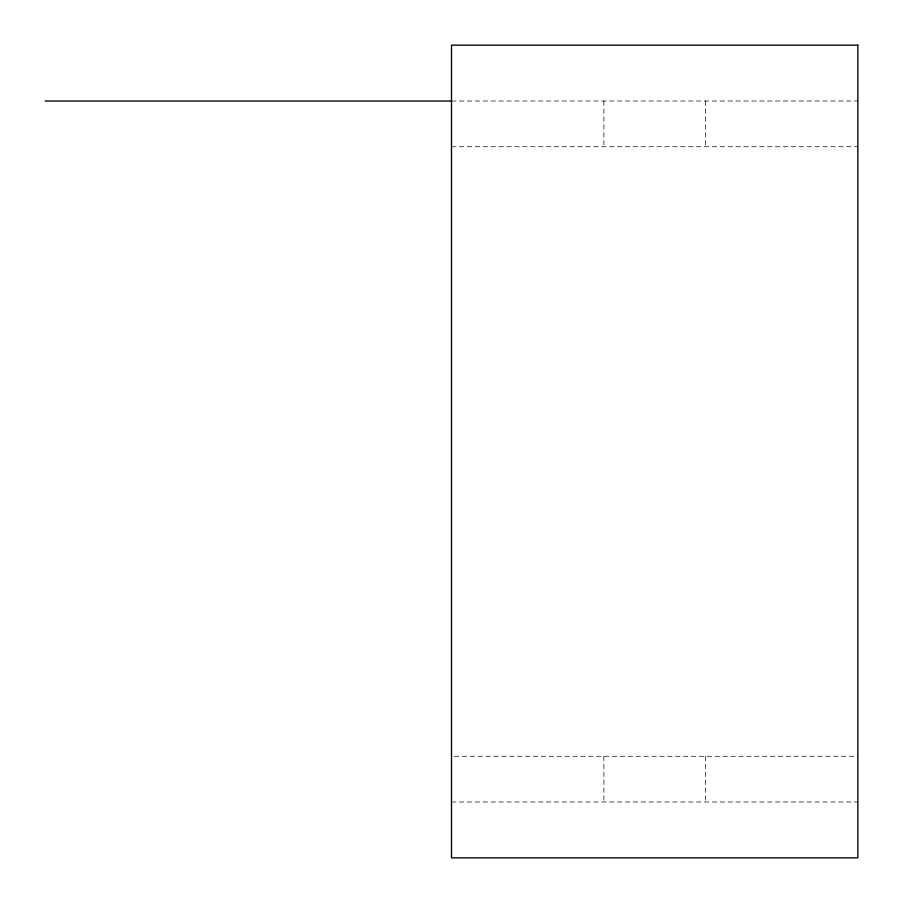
<?xml version="1.0" encoding="UTF-8"?>
<svg xmlns="http://www.w3.org/2000/svg" width="903" height="903" viewBox="0 0 903 903"><rect width="100%" height="100%" fill="white"/><g stroke="black" fill="none" stroke-linecap="round" stroke-linejoin="round"><path stroke-width="0.68" stroke-dasharray="4.51 3.39" d="M451.5 101.023L857.85 101.023M451.5 146.737L857.85 146.737M454.299 756.262L857.85 756.262M451.5 801.977L857.85 801.977M705.469 101.023L705.469 146.737M705.469 756.262L705.469 801.977M603.881 101.023L603.881 146.737M603.881 756.262L603.881 801.977"/><path stroke-width="1.35" d="M45.15 101.023L451.5 101.023M857.85 45.15L451.5 45.15L451.5 857.85L857.85 857.85L857.85 45.15"/></g></svg>
